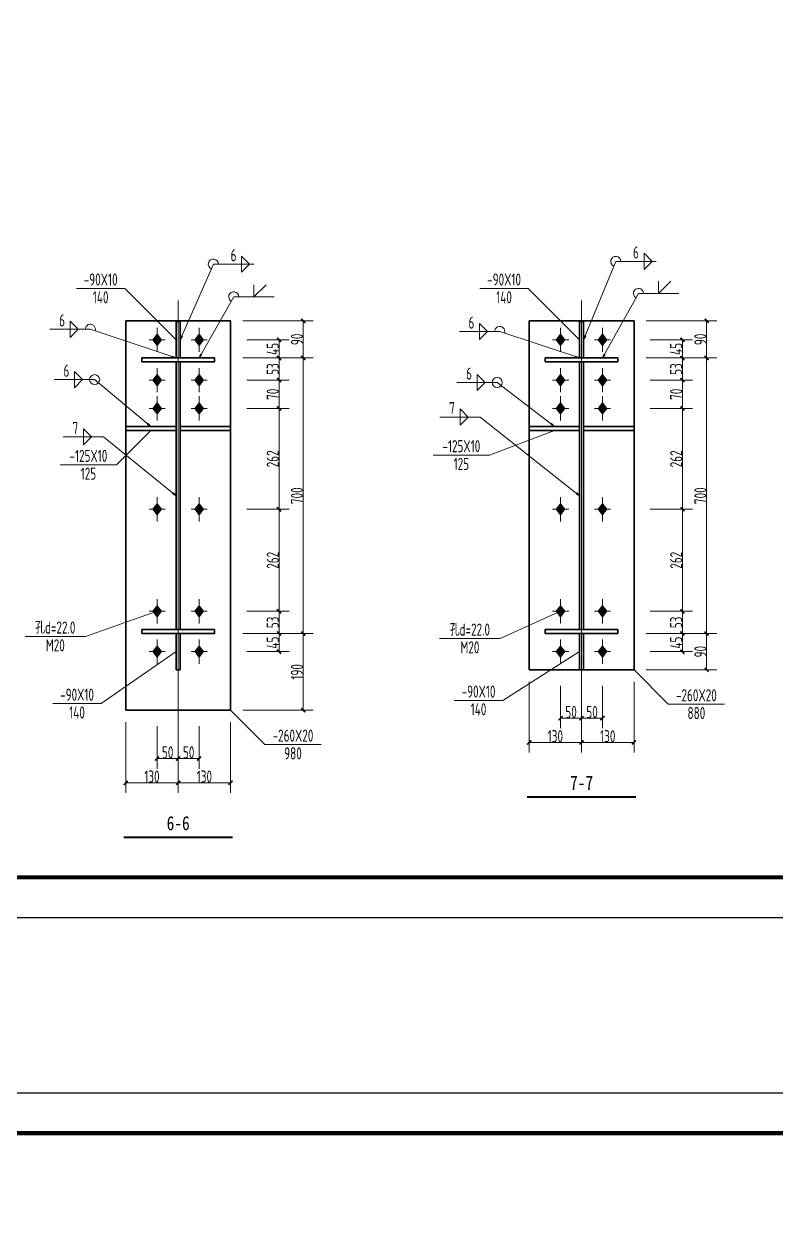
# Model space of a CAD drawing. Extents: x 2303022 to 2899168, y 17226141 to 18257813.
# Drawn here: x 2592593 to 2611229, y 17320104 to 17349985 of the extents above; entities that cross this region are included whole.
import ezdxf
from ezdxf.enums import TextEntityAlignment as Align

# ---------------------------------------------------------------- set-up
doc = ezdxf.new("R2010")
doc.units = 0
doc.header["$LTSCALE"] = 1000
doc.header["$MEASUREMENT"] = 0
doc.linetypes.add('线型6', pattern=[8.75, 5, -1.25, 1.25, -1.25])
for name, color, linetype, lineweight in [('10', 7, 'Continuous', 35), ('20', 2, 'Continuous', 35), ('尺寸标注', 9, 'Continuous', 18), ('焊缝标注', 9, 'Continuous', 18), ('螺栓孔标注', 9, 'Continuous', 18), ('钢板标注', 9, 'Continuous', 18)]:
    doc.layers.add(name, color=color, linetype=linetype, lineweight=lineweight)
doc.layers.add('3T_WOOD', color=21, linetype='Continuous')
doc.layers.add('TK', color=4, linetype='Continuous')
doc.styles.add('FromPkpm', font='Pkpmeng', dxfattribs={"width": 0.7, "bigfont": 'hztxt'})
doc.styles.add('宋体', font='', dxfattribs={"width": 0.8})
doc.styles.get('宋体').set_extended_font_data('SimSun')

# ---------------------------------------------------------------- blocks, each defined once
blk = doc.blocks.new('_ArchTick')
at = {"color": 0, "linetype": 'ByBlock', "const_width": 0.4}
blk.add_lwpolyline([(-0.5, -0.5), (0.5, 0.5)], dxfattribs=at)
blk = doc.blocks.new('GeYuanFrame_66240766', base_point=(20.09, 4.53))
at = {"layer": 'TK'}
blk.add_lwpolyline([(20.09, 4.53), (20.09, 598.53), (1491.09, 598.53), (1491.09, 4.53)], close=True, dxfattribs=at)
at = {"layer": 'TK', "const_width": 1}
blk.add_lwpolyline([(45.09, 588.53), (1481.09, 588.53), (1481.09, 14.53), (45.09, 14.53)], close=True, dxfattribs=at)
blk = doc.blocks.new('GeYuanFrame_52402328', base_point=(20.09, 4.53))
at = {"layer": 'TK'}
blk.add_lwpolyline([(20.09, 4.53), (20.09, 598.53), (1491.09, 598.53), (1491.09, 4.53)], close=True, dxfattribs=at)
at = {"layer": 'TK', "const_width": 1}
blk.add_lwpolyline([(45.09, 588.53), (1481.09, 588.53), (1481.09, 14.53), (45.09, 14.53)], close=True, dxfattribs=at)

msp = doc.modelspace()

# ---------------------------------------------------------------- hatches: boundary and pattern name
at = {"layer": '10'}
for points in [[(2595892.5, 17342291.9), (2595792.5, 17342161.9), (2595892.5, 17342031.9), (2595992.5, 17342161.9)], [(2596932.5, 17342291.9), (2596832.5, 17342161.9), (2596932.5, 17342031.9), (2597032.5, 17342161.9)], [(2605892.5, 17342291.9), (2605792.5, 17342161.9), (2605892.5, 17342031.9), (2605992.5, 17342161.9)], [(2606932.5, 17342291.9), (2606832.5, 17342161.9), (2606932.5, 17342031.9), (2607032.5, 17342161.9)], [(2595892.5, 17341291.9), (2595792.5, 17341161.9), (2595892.5, 17341031.9), (2595992.5, 17341161.9)], [(2596932.5, 17341291.9), (2596832.5, 17341161.9), (2596932.5, 17341031.9), (2597032.5, 17341161.9)], [(2605892.5, 17341291.9), (2605792.5, 17341161.9), (2605892.5, 17341031.9), (2605992.5, 17341161.9)], [(2606932.5, 17341291.9), (2606832.5, 17341161.9), (2606932.5, 17341031.9), (2607032.5, 17341161.9)], [(2595892.5, 17340591.9), (2595792.5, 17340461.9), (2595892.5, 17340331.9), (2595992.5, 17340461.9)], [(2596932.5, 17340591.9), (2596832.5, 17340461.9), (2596932.5, 17340331.9), (2597032.5, 17340461.9)], [(2605892.5, 17340591.9), (2605792.5, 17340461.9), (2605892.5, 17340331.9), (2605992.5, 17340461.9)], [(2606932.5, 17340591.9), (2606832.5, 17340461.9), (2606932.5, 17340331.9), (2607032.5, 17340461.9)], [(2595892.5, 17338091.9), (2595792.5, 17337961.9), (2595892.5, 17337831.9), (2595992.5, 17337961.9)], [(2596932.5, 17338091.9), (2596832.5, 17337961.9), (2596932.5, 17337831.9), (2597032.5, 17337961.9)], [(2605892.5, 17338091.9), (2605792.5, 17337961.9), (2605892.5, 17337831.9), (2605992.5, 17337961.9)], [(2606932.5, 17338091.9), (2606832.5, 17337961.9), (2606932.5, 17337831.9), (2607032.5, 17337961.9)], [(2595892.5, 17335563.6), (2595792.5, 17335433.6), (2595892.5, 17335303.6), (2595992.5, 17335433.6)], [(2596932.5, 17335563.6), (2596832.5, 17335433.6), (2596932.5, 17335303.6), (2597032.5, 17335433.6)], [(2605892.5, 17335563.6), (2605792.5, 17335433.6), (2605892.5, 17335303.6), (2605992.5, 17335433.6)], [(2606932.5, 17335563.6), (2606832.5, 17335433.6), (2606932.5, 17335303.6), (2607032.5, 17335433.6)], [(2595892.5, 17334563.6), (2595792.5, 17334433.6), (2595892.5, 17334303.6), (2595992.5, 17334433.6)], [(2596932.5, 17334563.6), (2596832.5, 17334433.6), (2596932.5, 17334303.6), (2597032.5, 17334433.6)], [(2605892.5, 17334563.6), (2605792.5, 17334433.6), (2605892.5, 17334303.6), (2605992.5, 17334433.6)], [(2606932.5, 17334563.6), (2606832.5, 17334433.6), (2606932.5, 17334303.6), (2607032.5, 17334433.6)]]:
    msp.add_hatch(color=1, dxfattribs=at).paths.add_polyline_path(points)
at = {"layer": '焊缝标注'}
for points in [[(2596462.5, 17342161.9), (2596516.4, 17342247.4), (2596489, 17342259.5)], [(2606462.5, 17342161.9), (2606514.4, 17342248.7), (2606486.6, 17342260.1)], [(2596362.5, 17341711.9), (2596272.4, 17341757.8), (2596262.9, 17341729.3)], [(2596932.5, 17341711.9), (2596994.9, 17341791.5), (2596968.8, 17341806.3)], [(2606362.5, 17341711.9), (2606272.3, 17341757.6), (2606262.9, 17341729.1)], [(2606932.5, 17341711.9), (2606994.2, 17341792), (2606967.9, 17341806.6)], [(2595737.5, 17340011.9), (2595670.3, 17340087.4), (2595651.1, 17340064.3)], [(2605737.5, 17340011.9), (2605667.5, 17340084.8), (2605649.2, 17340061.1)], [(2596362.5, 17338297.8), (2596294.3, 17338372.4), (2596275.4, 17338349.1)], [(2606362.5, 17338297.8), (2606293.5, 17338371.6), (2606274.8, 17338348.1)]]:
    msp.add_hatch(color=256, dxfattribs=at).paths.add_polyline_path(points)

# ---------------------------------------------------------------- linework, layer by layer
at = {"layer": '10', "linetype": '线型6', "lineweight": 18, "ltscale": 100}
for p, q in [((2596412.5, 17332483.6), (2596412.5, 17343133.6)), ((2606412.5, 17333483.6), (2606412.5, 17343133.6))]:
    msp.add_line(p, q, dxfattribs=at)
at = {"layer": '10', "color": 9, "lineweight": 18, "ltscale": 100}
for p, q in [((2595892.5, 17342461.9), (2595892.5, 17341861.9)), ((2596932.5, 17342461.9), (2596932.5, 17341861.9)), ((2605892.5, 17342461.9), (2605892.5, 17341861.9)), ((2606932.5, 17342461.9), (2606932.5, 17341861.9)), ((2596092.5, 17342161.9), (2595692.5, 17342161.9)), ((2597132.5, 17342161.9), (2596732.5, 17342161.9)), ((2606092.5, 17342161.9), (2605692.5, 17342161.9)), ((2607132.5, 17342161.9), (2606732.5, 17342161.9)), ((2595892.5, 17341461.9), (2595892.5, 17340861.9)), ((2596932.5, 17341461.9), (2596932.5, 17340861.9)), ((2605892.5, 17341461.9), (2605892.5, 17340861.9)), ((2606932.5, 17341461.9), (2606932.5, 17340861.9)), ((2596092.5, 17341161.9), (2595692.5, 17341161.9)), ((2597132.5, 17341161.9), (2596732.5, 17341161.9)), ((2606092.5, 17341161.9), (2605692.5, 17341161.9)), ((2607132.5, 17341161.9), (2606732.5, 17341161.9)), ((2595892.5, 17340761.9), (2595892.5, 17340161.9)), ((2596932.5, 17340761.9), (2596932.5, 17340161.9)), ((2605892.5, 17340761.9), (2605892.5, 17340161.9)), ((2606932.5, 17340761.9), (2606932.5, 17340161.9)), ((2596092.5, 17340461.9), (2595692.5, 17340461.9)), ((2597132.5, 17340461.9), (2596732.5, 17340461.9)), ((2606092.5, 17340461.9), (2605692.5, 17340461.9)), ((2607132.5, 17340461.9), (2606732.5, 17340461.9)), ((2595892.5, 17338261.9), (2595892.5, 17337661.9)), ((2596932.5, 17338261.9), (2596932.5, 17337661.9)), ((2605892.5, 17338261.9), (2605892.5, 17337661.9)), ((2606932.5, 17338261.9), (2606932.5, 17337661.9)), ((2596092.5, 17337961.9), (2595692.5, 17337961.9)), ((2597132.5, 17337961.9), (2596732.5, 17337961.9)), ((2606092.5, 17337961.9), (2605692.5, 17337961.9)), ((2607132.5, 17337961.9), (2606732.5, 17337961.9)), ((2595892.5, 17335733.6), (2595892.5, 17335133.6)), ((2596932.5, 17335733.6), (2596932.5, 17335133.6)), ((2605892.5, 17335733.6), (2605892.5, 17335133.6)), ((2606932.5, 17335733.6), (2606932.5, 17335133.6)), ((2596092.5, 17335433.6), (2595692.5, 17335433.6)), ((2597132.5, 17335433.6), (2596732.5, 17335433.6)), ((2606092.5, 17335433.6), (2605692.5, 17335433.6)), ((2607132.5, 17335433.6), (2606732.5, 17335433.6)), ((2595892.5, 17334733.6), (2595892.5, 17334133.6)), ((2596932.5, 17334733.6), (2596932.5, 17334133.6)), ((2605892.5, 17334733.6), (2605892.5, 17334133.6)), ((2606932.5, 17334733.6), (2606932.5, 17334133.6)), ((2596092.5, 17334433.6), (2595692.5, 17334433.6)), ((2597132.5, 17334433.6), (2596732.5, 17334433.6)), ((2606092.5, 17334433.6), (2605692.5, 17334433.6)), ((2607132.5, 17334433.6), (2606732.5, 17334433.6))]:
    msp.add_line(p, q, dxfattribs=at)
at = {"layer": '10', "color": 3, "lineweight": 35, "ltscale": 100}
for p, q in [((2597312.5, 17341711.9), (2595512.5, 17341711.9)), ((2595512.5, 17341711.9), (2595512.5, 17341611.9)), ((2597312.5, 17341611.9), (2597312.5, 17341711.9)), ((2607312.5, 17341711.9), (2605512.5, 17341711.9)), ((2605512.5, 17341711.9), (2605512.5, 17341611.9)), ((2607312.5, 17341611.9), (2607312.5, 17341711.9)), ((2595512.5, 17341611.9), (2597312.5, 17341611.9)), ((2596362.5, 17334983.6), (2596362.5, 17341611.9)), ((2596462.5, 17334983.6), (2596462.5, 17341611.9)), ((2605512.5, 17341611.9), (2607312.5, 17341611.9)), ((2606362.5, 17334983.6), (2606362.5, 17341611.9)), ((2606462.5, 17334983.6), (2606462.5, 17341611.9)), ((2597312.5, 17334983.6), (2595512.5, 17334983.6)), ((2595512.5, 17334983.6), (2595512.5, 17334883.6)), ((2595512.5, 17334883.6), (2597312.5, 17334883.6)), ((2597312.5, 17334883.6), (2597312.5, 17334983.6)), ((2607312.5, 17334983.6), (2605512.5, 17334983.6)), ((2605512.5, 17334983.6), (2605512.5, 17334883.6)), ((2605512.5, 17334883.6), (2607312.5, 17334883.6)), ((2607312.5, 17334883.6), (2607312.5, 17334983.6))]:
    msp.add_line(p, q, dxfattribs=at)
at = {"layer": '10', "color": 1, "linetype": 'Continuous'}
for points in [[(2595892.5, 17342291.9), (2595792.5, 17342161.9), (2595892.5, 17342031.9), (2595992.5, 17342161.9)], [(2596932.5, 17342291.9), (2596832.5, 17342161.9), (2596932.5, 17342031.9), (2597032.5, 17342161.9)], [(2605892.5, 17342291.9), (2605792.5, 17342161.9), (2605892.5, 17342031.9), (2605992.5, 17342161.9)], [(2606932.5, 17342291.9), (2606832.5, 17342161.9), (2606932.5, 17342031.9), (2607032.5, 17342161.9)], [(2595892.5, 17341291.9), (2595792.5, 17341161.9), (2595892.5, 17341031.9), (2595992.5, 17341161.9)], [(2596932.5, 17341291.9), (2596832.5, 17341161.9), (2596932.5, 17341031.9), (2597032.5, 17341161.9)], [(2605892.5, 17341291.9), (2605792.5, 17341161.9), (2605892.5, 17341031.9), (2605992.5, 17341161.9)], [(2606932.5, 17341291.9), (2606832.5, 17341161.9), (2606932.5, 17341031.9), (2607032.5, 17341161.9)], [(2595892.5, 17340591.9), (2595792.5, 17340461.9), (2595892.5, 17340331.9), (2595992.5, 17340461.9)], [(2596932.5, 17340591.9), (2596832.5, 17340461.9), (2596932.5, 17340331.9), (2597032.5, 17340461.9)], [(2605892.5, 17340591.9), (2605792.5, 17340461.9), (2605892.5, 17340331.9), (2605992.5, 17340461.9)], [(2606932.5, 17340591.9), (2606832.5, 17340461.9), (2606932.5, 17340331.9), (2607032.5, 17340461.9)], [(2595892.5, 17338091.9), (2595792.5, 17337961.9), (2595892.5, 17337831.9), (2595992.5, 17337961.9)], [(2596932.5, 17338091.9), (2596832.5, 17337961.9), (2596932.5, 17337831.9), (2597032.5, 17337961.9)], [(2605892.5, 17338091.9), (2605792.5, 17337961.9), (2605892.5, 17337831.9), (2605992.5, 17337961.9)], [(2606932.5, 17338091.9), (2606832.5, 17337961.9), (2606932.5, 17337831.9), (2607032.5, 17337961.9)], [(2595892.5, 17335563.6), (2595792.5, 17335433.6), (2595892.5, 17335303.6), (2595992.5, 17335433.6)], [(2596932.5, 17335563.6), (2596832.5, 17335433.6), (2596932.5, 17335303.6), (2597032.5, 17335433.6)], [(2605892.5, 17335563.6), (2605792.5, 17335433.6), (2605892.5, 17335303.6), (2605992.5, 17335433.6)], [(2606932.5, 17335563.6), (2606832.5, 17335433.6), (2606932.5, 17335303.6), (2607032.5, 17335433.6)], [(2595892.5, 17334563.6), (2595792.5, 17334433.6), (2595892.5, 17334303.6), (2595992.5, 17334433.6)], [(2596932.5, 17334563.6), (2596832.5, 17334433.6), (2596932.5, 17334303.6), (2597032.5, 17334433.6)], [(2605892.5, 17334563.6), (2605792.5, 17334433.6), (2605892.5, 17334303.6), (2605992.5, 17334433.6)], [(2606932.5, 17334563.6), (2606832.5, 17334433.6), (2606932.5, 17334303.6), (2607032.5, 17334433.6)]]:
    msp.add_lwpolyline(points, close=True, dxfattribs=at)
at = {"layer": '10', "lineweight": 35, "ltscale": 100, "const_width": 50}
for points in [[(2605062.5, 17330833.6), (2607762.5, 17330833.6)], [(2595062.5, 17329833.6), (2597762.5, 17329833.6)]]:
    msp.add_lwpolyline(points, dxfattribs=at)
at = {"layer": '20', "lineweight": 35, "ltscale": 100}
for p, q in [((2597712.5, 17342633.6), (2595112.5, 17342633.6)), ((2595112.5, 17342633.6), (2595112.5, 17332983.6)), ((2596462.5, 17342611.9), (2596362.5, 17342611.9)), ((2596362.5, 17342611.9), (2596362.5, 17341711.9)), ((2596462.5, 17341711.9), (2596462.5, 17342611.9)), ((2597712.5, 17332983.6), (2597712.5, 17342633.6)), ((2607712.5, 17342633.6), (2605112.5, 17342633.6)), ((2605112.5, 17342633.6), (2605112.5, 17333983.6)), ((2606462.5, 17342611.9), (2606362.5, 17342611.9)), ((2606362.5, 17342611.9), (2606362.5, 17341711.9)), ((2606462.5, 17341711.9), (2606462.5, 17342611.9)), ((2607712.5, 17333983.6), (2607712.5, 17342633.6)), ((2596362.5, 17341711.9), (2596462.5, 17341711.9)), ((2606362.5, 17341711.9), (2606462.5, 17341711.9)), ((2596362.5, 17340011.9), (2595112.5, 17340011.9)), ((2595112.5, 17340011.9), (2595112.5, 17339911.9)), ((2595112.5, 17339911.9), (2596362.5, 17339911.9)), ((2596362.5, 17339911.9), (2596362.5, 17340011.9)), ((2596462.5, 17340011.9), (2597712.5, 17340011.9)), ((2596462.5, 17339911.9), (2596462.5, 17340011.9)), ((2597712.5, 17339911.9), (2596462.5, 17339911.9)), ((2597712.5, 17340011.9), (2597712.5, 17339911.9)), ((2606362.5, 17340011.9), (2605112.5, 17340011.9)), ((2605112.5, 17340011.9), (2605112.5, 17339911.9)), ((2605112.5, 17339911.9), (2606362.5, 17339911.9)), ((2606362.5, 17339911.9), (2606362.5, 17340011.9)), ((2606462.5, 17340011.9), (2607712.5, 17340011.9)), ((2606462.5, 17339911.9), (2606462.5, 17340011.9)), ((2607712.5, 17339911.9), (2606462.5, 17339911.9)), ((2607712.5, 17340011.9), (2607712.5, 17339911.9)), ((2596362.5, 17334883.6), (2596462.5, 17334883.6)), ((2596362.5, 17333983.6), (2596362.5, 17334883.6)), ((2596462.5, 17334883.6), (2596462.5, 17333983.6)), ((2606362.5, 17334883.6), (2606462.5, 17334883.6)), ((2606362.5, 17333983.6), (2606362.5, 17334883.6)), ((2606462.5, 17334883.6), (2606462.5, 17333983.6)), ((2596462.5, 17333983.6), (2596362.5, 17333983.6)), ((2605112.5, 17333983.6), (2607712.5, 17333983.6)), ((2606462.5, 17333983.6), (2606362.5, 17333983.6)), ((2595112.5, 17332983.6), (2597712.5, 17332983.6))]:
    msp.add_line(p, q, dxfattribs=at)
at = {"layer": '尺寸标注', "linetype": 'Continuous', "lineweight": 18}
for p, q in [((2598012.5, 17342633.6), (2599762.5, 17342633.6)), ((2599512.5, 17341711.9), (2599512.5, 17342633.6)), ((2608012.5, 17342633.6), (2609762.5, 17342633.6)), ((2609512.5, 17341711.9), (2609512.5, 17342633.6)), ((2598112.5, 17342161.9), (2599162.5, 17342161.9)), ((2598912.5, 17341711.9), (2598912.5, 17342161.9)), ((2608112.5, 17342161.9), (2609162.5, 17342161.9)), ((2608912.5, 17341711.9), (2608912.5, 17342161.9)), ((2598012.5, 17341711.9), (2599762.5, 17341711.9)), ((2598012.5, 17341711.9), (2599762.5, 17341711.9)), ((2598112.5, 17341711.9), (2599162.5, 17341711.9)), ((2598112.5, 17341711.9), (2599162.5, 17341711.9)), ((2598912.5, 17341161.9), (2598912.5, 17341711.9)), ((2599512.5, 17334883.6), (2599512.5, 17341711.9)), ((2608012.5, 17341711.9), (2609762.5, 17341711.9)), ((2608012.5, 17341711.9), (2609762.5, 17341711.9)), ((2608112.5, 17341711.9), (2609162.5, 17341711.9)), ((2608112.5, 17341711.9), (2609162.5, 17341711.9)), ((2608912.5, 17341161.9), (2608912.5, 17341711.9)), ((2609512.5, 17334883.6), (2609512.5, 17341711.9)), ((2598112.5, 17341161.9), (2599162.5, 17341161.9)), ((2598112.5, 17341161.9), (2599162.5, 17341161.9)), ((2598912.5, 17340461.9), (2598912.5, 17341161.9)), ((2608112.5, 17341161.9), (2609162.5, 17341161.9)), ((2608112.5, 17341161.9), (2609162.5, 17341161.9)), ((2608912.5, 17340461.9), (2608912.5, 17341161.9)), ((2598112.5, 17340461.9), (2599162.5, 17340461.9)), ((2598112.5, 17340461.9), (2599162.5, 17340461.9)), ((2598912.5, 17337961.9), (2598912.5, 17340461.9)), ((2608112.5, 17340461.9), (2609162.5, 17340461.9)), ((2608112.5, 17340461.9), (2609162.5, 17340461.9)), ((2608912.5, 17337961.9), (2608912.5, 17340461.9)), ((2598112.5, 17337961.9), (2599162.5, 17337961.9)), ((2598112.5, 17337961.9), (2599162.5, 17337961.9)), ((2598912.5, 17335433.6), (2598912.5, 17337961.9)), ((2608112.5, 17337961.9), (2609162.5, 17337961.9)), ((2608112.5, 17337961.9), (2609162.5, 17337961.9)), ((2608912.5, 17335433.6), (2608912.5, 17337961.9)), ((2598112.5, 17335433.6), (2599162.5, 17335433.6)), ((2598112.5, 17335433.6), (2599162.5, 17335433.6)), ((2598912.5, 17334883.6), (2598912.5, 17335433.6)), ((2608112.5, 17335433.6), (2609162.5, 17335433.6)), ((2608112.5, 17335433.6), (2609162.5, 17335433.6)), ((2608912.5, 17334883.6), (2608912.5, 17335433.6)), ((2598012.5, 17334883.6), (2599762.5, 17334883.6)), ((2598012.5, 17334883.6), (2599762.5, 17334883.6)), ((2598112.5, 17334883.6), (2599162.5, 17334883.6)), ((2598112.5, 17334883.6), (2599162.5, 17334883.6)), ((2598912.5, 17334883.6), (2598912.5, 17334433.6)), ((2599512.5, 17332983.6), (2599512.5, 17334883.6)), ((2608012.5, 17334883.6), (2609762.5, 17334883.6)), ((2608012.5, 17334883.6), (2609762.5, 17334883.6)), ((2608112.5, 17334883.6), (2609162.5, 17334883.6)), ((2608112.5, 17334883.6), (2609162.5, 17334883.6)), ((2608912.5, 17334883.6), (2608912.5, 17334433.6)), ((2609512.5, 17333983.6), (2609512.5, 17334883.6)), ((2598112.5, 17334433.6), (2599162.5, 17334433.6)), ((2608112.5, 17334433.6), (2609162.5, 17334433.6)), ((2608012.5, 17333983.6), (2609762.5, 17333983.6)), ((2605112.5, 17333683.6), (2605112.5, 17331933.6)), ((2606412.5, 17333683.6), (2606412.5, 17331933.6)), ((2606412.5, 17333683.6), (2606412.5, 17331933.6)), ((2607712.5, 17333683.6), (2607712.5, 17331933.6)), ((2605892.5, 17333583.6), (2605892.5, 17332533.6)), ((2606412.5, 17333583.6), (2606412.5, 17332533.6)), ((2606412.5, 17333583.6), (2606412.5, 17332533.6)), ((2606932.5, 17333583.6), (2606932.5, 17332533.6)), ((2598012.5, 17332983.6), (2599762.5, 17332983.6)), ((2605892.5, 17332783.6), (2606412.5, 17332783.6)), ((2606412.5, 17332783.6), (2606932.5, 17332783.6)), ((2595112.5, 17332683.6), (2595112.5, 17330933.6)), ((2595892.5, 17332583.6), (2595892.5, 17331533.6)), ((2596412.5, 17332683.6), (2596412.5, 17330933.6)), ((2596412.5, 17332683.6), (2596412.5, 17330933.6)), ((2596412.5, 17332583.6), (2596412.5, 17331533.6)), ((2596412.5, 17332583.6), (2596412.5, 17331533.6)), ((2596932.5, 17332583.6), (2596932.5, 17331533.6)), ((2597712.5, 17332683.6), (2597712.5, 17330933.6)), ((2605112.5, 17332183.6), (2606412.5, 17332183.6)), ((2606412.5, 17332183.6), (2607712.5, 17332183.6)), ((2595892.5, 17331783.6), (2596412.5, 17331783.6)), ((2596412.5, 17331783.6), (2596932.5, 17331783.6)), ((2595112.5, 17331183.6), (2596412.5, 17331183.6)), ((2596412.5, 17331183.6), (2597712.5, 17331183.6))]:
    msp.add_line(p, q, dxfattribs=at)
at = {"layer": '焊缝标注', "lineweight": 18, "ltscale": 100}
for p, q in [((2597984.7, 17344236.5), (2598184.7, 17344036.5)), ((2597984.7, 17344036.5), (2597984.7, 17344236.5)), ((2606462.5, 17342161.9), (2607260.1, 17344105.3)), ((2607260.1, 17344105.3), (2608260.1, 17344105.3)), ((2607960.1, 17344305.3), (2608160.1, 17344105.3)), ((2607960.1, 17344105.3), (2607960.1, 17344305.3)), ((2607960.1, 17343905.3), (2608160.1, 17344105.3)), ((2607960.1, 17344105.3), (2607960.1, 17343905.3)), ((2596462.5, 17342161.9), (2597284.7, 17344036.5)), ((2597284.7, 17344036.5), (2598284.7, 17344036.5)), ((2597984.7, 17343836.5), (2598184.7, 17344036.5)), ((2597984.7, 17344036.5), (2597984.7, 17343836.5)), ((2598289.9, 17343224.9), (2598289.9, 17343524.9)), ((2598289.9, 17343224.9), (2598589.9, 17343524.9)), ((2608321, 17343312.8), (2608321, 17343612.8)), ((2608321, 17343312.8), (2608621, 17343612.8)), ((2596932.5, 17341711.9), (2597789.9, 17343224.9)), ((2597789.9, 17343224.9), (2598789.9, 17343224.9)), ((2606932.5, 17341711.9), (2607821, 17343312.8)), ((2607821, 17343312.8), (2608821, 17343312.8)), ((2593935.1, 17342422.6), (2593735.1, 17342622.6)), ((2593735.1, 17342422.6), (2593735.1, 17342622.6)), ((2594235.1, 17342422.6), (2593235.1, 17342422.6)), ((2593935.1, 17342422.6), (2593735.1, 17342222.6)), ((2593735.1, 17342422.6), (2593735.1, 17342222.6)), ((2596362.5, 17341711.9), (2594235.1, 17342422.6)), ((2604382.7, 17342367.9), (2603382.7, 17342367.9)), ((2604082.7, 17342367.9), (2603882.7, 17342567.9)), ((2603882.7, 17342367.9), (2603882.7, 17342567.9)), ((2604082.7, 17342367.9), (2603882.7, 17342167.9)), ((2603882.7, 17342367.9), (2603882.7, 17342167.9)), ((2606362.5, 17341711.9), (2604382.7, 17342367.9)), ((2594342, 17341174.2), (2593342, 17341174.2)), ((2594042, 17341174.2), (2593842, 17341374.2)), ((2593842, 17341174.2), (2593842, 17341374.2)), ((2594042, 17341174.2), (2593842, 17340974.2)), ((2593842, 17341174.2), (2593842, 17340974.2)), ((2595737.5, 17340011.9), (2594342, 17341174.2)), ((2604322.3, 17341104.3), (2603322.3, 17341104.3)), ((2604022.3, 17341104.3), (2603822.3, 17341304.3)), ((2603822.3, 17341104.3), (2603822.3, 17341304.3)), ((2604022.3, 17341104.3), (2603822.3, 17340904.3)), ((2603822.3, 17341104.3), (2603822.3, 17340904.3)), ((2605737.5, 17340011.9), (2604322.3, 17341104.3)), ((2603900.3, 17340247.9), (2602900.3, 17340247.9)), ((2603600.3, 17340247.9), (2603400.3, 17340447.9)), ((2603400.3, 17340247.9), (2603400.3, 17340447.9)), ((2603600.3, 17340247.9), (2603400.3, 17340047.9)), ((2603400.3, 17340247.9), (2603400.3, 17340047.9)), ((2606362.5, 17338297.8), (2603900.3, 17340247.9)), ((2594265, 17339756.4), (2594065, 17339956.4)), ((2594065, 17339756.4), (2594065, 17339956.4)), ((2594565, 17339756.4), (2593565, 17339756.4)), ((2594265, 17339756.4), (2594065, 17339556.4)), ((2594065, 17339756.4), (2594065, 17339556.4)), ((2596362.5, 17338297.8), (2594565, 17339756.4))]:
    msp.add_line(p, q, dxfattribs=at)
at = {"layer": '焊缝标注', "linetype": 'Continuous'}
for points in [[(2596462.5, 17342161.9), (2596516.4, 17342247.4), (2596489, 17342259.5)], [(2606462.5, 17342161.9), (2606514.4, 17342248.7), (2606486.6, 17342260.1)], [(2596362.5, 17341711.9), (2596272.4, 17341757.8), (2596262.9, 17341729.3)], [(2596932.5, 17341711.9), (2596994.9, 17341791.5), (2596968.8, 17341806.3)], [(2606362.5, 17341711.9), (2606272.3, 17341757.6), (2606262.9, 17341729.1)], [(2606932.5, 17341711.9), (2606994.2, 17341792), (2606967.9, 17341806.6)], [(2595737.5, 17340011.9), (2595670.3, 17340087.4), (2595651.1, 17340064.3)], [(2605737.5, 17340011.9), (2605667.5, 17340084.8), (2605649.2, 17340061.1)], [(2596362.5, 17338297.8), (2596294.3, 17338372.4), (2596275.4, 17338349.1)], [(2606362.5, 17338297.8), (2606293.5, 17338371.6), (2606274.8, 17338348.1)]]:
    msp.add_lwpolyline(points, close=True, dxfattribs=at)
at = {"layer": '焊缝标注', "lineweight": 18, "ltscale": 100}
for centre in [(2594342, 17341174.2), (2604322.3, 17341104.3)]:
    msp.add_circle(centre, 125, dxfattribs=at)
for centre, start, end in [((2597284.7, 17344036.5), 0, 246.32047), ((2607260.1, 17344105.3), 0, 247.68733), ((2597789.9, 17343224.9), 0, 240.46178), ((2607821, 17343312.8), 0, 240.9725), ((2594235.1, 17342422.6), 341.52737, 180), ((2604382.7, 17342367.9), 341.66602, 180)]:
    msp.add_arc(centre, 125, start, end, dxfattribs=at)
at = {"layer": '螺栓孔标注', "lineweight": 18, "ltscale": 100}
for p, q in [((2595892.5, 17335433.6), (2594117.2, 17334810.5)), ((2605892.5, 17335433.6), (2604394.5, 17334760.2)), ((2594117.2, 17334810.5), (2592617.2, 17334810.5)), ((2604394.5, 17334760.2), (2602894.5, 17334760.2))]:
    msp.add_line(p, q, dxfattribs=at)
at = {"layer": '螺栓孔标注', "ltscale": 100, "const_width": 10}
for points in [[(2595897.5, 17335433.6, 1), (2595887.5, 17335433.6, 1)], [(2605897.5, 17335433.6, 1), (2605887.5, 17335433.6, 1)]]:
    msp.add_lwpolyline(points, format="xyb", close=True, dxfattribs=at)
at = {"layer": '钢板标注', "lineweight": 18, "ltscale": 100}
for p, q in [((2595091.3, 17343436.2), (2593891.3, 17343436.2)), ((2596362.5, 17342161.9), (2595091.3, 17343436.2)), ((2605091.3, 17343436.2), (2603891.3, 17343436.2)), ((2606362.5, 17342161.9), (2605091.3, 17343436.2)), ((2595737.5, 17339911.9), (2594887.3, 17339065)), ((2605737.5, 17339911.9), (2604132.7, 17339305.8)), ((2604132.7, 17339305.8), (2602732.7, 17339305.8)), ((2594887.3, 17339065), (2593487.3, 17339065)), ((2596362.5, 17334433.6), (2594505.5, 17333146.4)), ((2606362.5, 17334433.6), (2604457.9, 17333225.2)), ((2607712.5, 17333983.6), (2608558.7, 17333132.8)), ((2594505.5, 17333146.4), (2593305.5, 17333146.4)), ((2604457.9, 17333225.2), (2603257.9, 17333225.2)), ((2608558.7, 17333132.8), (2609958.7, 17333132.8)), ((2597712.5, 17332983.6), (2598558.7, 17332132.8)), ((2598558.7, 17332132.8), (2599958.7, 17332132.8))]:
    msp.add_line(p, q, dxfattribs=at)
at = {"layer": '钢板标注', "ltscale": 100, "const_width": 10}
for points in [[(2596367.5, 17342161.9, 1), (2596357.5, 17342161.9, 1)], [(2606367.5, 17342161.9, 1), (2606357.5, 17342161.9, 1)], [(2595742.5, 17339911.9, 1), (2595732.5, 17339911.9, 1)], [(2605742.5, 17339911.9, 1), (2605732.5, 17339911.9, 1)], [(2596367.5, 17334433.6, 1), (2596357.5, 17334433.6, 1)], [(2606367.5, 17334433.6, 1), (2606357.5, 17334433.6, 1)], [(2607717.5, 17333983.6, 1), (2607707.5, 17333983.6, 1)], [(2597717.5, 17332983.6, 1), (2597707.5, 17332983.6, 1)]]:
    msp.add_lwpolyline(points, format="xyb", close=True, dxfattribs=at)

# ---------------------------------------------------------------- block references
at = {"layer": '3T_WOOD', "xscale": 100, "yscale": 100, "zscale": 100}
for name, p in [('GeYuanFrame_66240766', (2536209.8, 17327837.5)), ('GeYuanFrame_52402328', (2536209.8, 17264101.1))]:
    msp.add_blockref(name, p, dxfattribs=at)
at = {"layer": '尺寸标注', "linetype": 'Continuous', "lineweight": 18, "xscale": 100, "yscale": 100, "zscale": 100}
for p, rotation in [((2599512.5, 17342633.6), 90), ((2609512.5, 17342633.6), 90), ((2598912.5, 17342161.9), 90), ((2608912.5, 17342161.9), 90), ((2598912.5, 17341711.9), 90), ((2598912.5, 17341711.9), 270), ((2599512.5, 17341711.9), 270), ((2599512.5, 17341711.9), 90), ((2608912.5, 17341711.9), 90), ((2608912.5, 17341711.9), 270), ((2609512.5, 17341711.9), 270), ((2609512.5, 17341711.9), 90), ((2598912.5, 17341161.9), 90), ((2598912.5, 17341161.9), 270), ((2608912.5, 17341161.9), 90), ((2608912.5, 17341161.9), 270), ((2598912.5, 17340461.9), 90), ((2598912.5, 17340461.9), 270), ((2608912.5, 17340461.9), 90), ((2608912.5, 17340461.9), 270), ((2598912.5, 17337961.9), 90), ((2598912.5, 17337961.9), 270), ((2608912.5, 17337961.9), 90), ((2608912.5, 17337961.9), 270), ((2598912.5, 17335433.6), 270), ((2598912.5, 17335433.6), 90), ((2608912.5, 17335433.6), 270), ((2608912.5, 17335433.6), 90), ((2598912.5, 17334883.6), 270), ((2598912.5, 17334883.6), 90), ((2599512.5, 17334883.6), 270), ((2599512.5, 17334883.6), 90), ((2608912.5, 17334883.6), 270), ((2608912.5, 17334883.6), 90), ((2609512.5, 17334883.6), 270), ((2609512.5, 17334883.6), 90), ((2598912.5, 17334433.6), 270), ((2608912.5, 17334433.6), 270), ((2609512.5, 17333983.6), 270), ((2599512.5, 17332983.6), 270), ((2605892.5, 17332783.6), 180), ((2606412.5, 17332783.6), 180), ((2605112.5, 17332183.6), 180), ((2606412.5, 17332183.6), 180), ((2595892.5, 17331783.6), 180), ((2596412.5, 17331783.6), 180), ((2595112.5, 17331183.6), 180), ((2596412.5, 17331183.6), 180)]:
    msp.add_blockref('_ArchTick', p, dxfattribs=dict(at, rotation=rotation))
for p in [(2606412.5, 17332783.6), (2606932.5, 17332783.6), (2606412.5, 17332183.6), (2607712.5, 17332183.6), (2596412.5, 17331783.6), (2596932.5, 17331783.6), (2596412.5, 17331183.6), (2597712.5, 17331183.6)]:
    msp.add_blockref('_ArchTick', p, dxfattribs=at)

# ---------------------------------------------------------------- texts
at = {"layer": '10', "lineweight": 25, "style": '宋体', "width": 0.8}
for s, p in [('7-7', (2606412.5, 17331183.6)), ('6-6', (2596412.5, 17330183.6))]:
    msp.add_text(s, height=350, dxfattribs=at).set_placement(p, align=Align.MIDDLE_CENTER)
at = {"layer": '尺寸标注', "linetype": 'Continuous', "lineweight": 18, "char_height": 300, "attachment_point": 5, "rotation": 90, "style": 'FromPkpm'}
for s, insert in [('\\A1;90', (2599357.5, 17342172.8)), ('\\A1;90', (2609357.5, 17342172.8)), ('\\A1;45', (2598757.5, 17341936.9)), ('\\A1;45', (2608757.5, 17341936.9)), ('\\A1;53', (2598757.5, 17341436.9)), ('\\A1;53', (2608757.5, 17341436.9)), ('\\A1;70', (2598757.5, 17340811.9)), ('\\A1;70', (2608757.5, 17340811.9)), ('\\A1;262', (2598757.5, 17339211.9)), ('\\A1;262', (2608757.5, 17339211.9)), ('\\A1;700', (2599357.5, 17338297.8)), ('\\A1;700', (2609357.5, 17338297.8)), ('\\A1;262', (2598757.5, 17336697.8)), ('\\A1;262', (2608757.5, 17336697.8)), ('\\A1;53', (2598757.5, 17335158.6)), ('\\A1;53', (2608757.5, 17335158.6)), ('\\A1;45', (2598757.5, 17334658.6)), ('\\A1;45', (2608757.5, 17334658.6)), ('\\A1;90', (2609357.5, 17334433.6)), ('\\A1;190', (2599357.5, 17333933.6))]:
    msp.add_mtext(s, dxfattribs=dict(at, insert=insert))
at = {"layer": '尺寸标注', "linetype": 'Continuous', "lineweight": 18, "char_height": 300, "attachment_point": 5, "style": 'FromPkpm'}
for s, insert in [('\\A1;50', (2606152.5, 17332938.6)), ('\\A1;50', (2606672.5, 17332938.6)), ('\\A1;130', (2605762.5, 17332338.6)), ('\\A1;130', (2607062.5, 17332338.6)), ('\\A1;50', (2596152.5, 17331938.6)), ('\\A1;50', (2596672.5, 17331938.6)), ('\\A1;130', (2595762.5, 17331338.6)), ('\\A1;130', (2597062.5, 17331338.6))]:
    msp.add_mtext(s, dxfattribs=dict(at, insert=insert))
at = {"layer": '焊缝标注', "lineweight": 25, "style": 'FromPkpm', "width": 0.7}
for s, p in [('6', (2597784.7, 17344106.5)), ('6', (2607760.1, 17344175.3)), ('6', (2593535.1, 17342492.6)), ('6', (2603682.7, 17342437.9)), ('6', (2593642, 17341244.2)), ('6', (2603622.3, 17341174.3)), ('7', (2603200.3, 17340317.9)), ('7', (2593865, 17339826.4))]:
    msp.add_text(s, height=300, dxfattribs=at).set_placement(p, align=Align.CENTER)
at = {"layer": '螺栓孔标注', "lineweight": 25, "style": 'FromPkpm', "width": 0.7}
for p in [(2593367.2, 17334880.5), (2603644.5, 17334830.2)]:
    msp.add_text('孔d=22.0', height=300, dxfattribs=at).set_placement(p, align=Align.CENTER)
for p in [(2593367.2, 17334740.5), (2603644.5, 17334690.2)]:
    msp.add_text('M20', height=300, dxfattribs=at).set_placement(p, align=Align.TOP_CENTER)
at = {"layer": '钢板标注', "lineweight": 25, "style": 'FromPkpm', "width": 0.7}
for s, p in [('-90X10', (2594491.3, 17343506.2)), ('-90X10', (2604491.3, 17343506.2)), ('-125X10', (2603432.7, 17339375.8)), ('-125X10', (2594187.3, 17339135)), ('-90X10', (2593905.5, 17333216.4)), ('-90X10', (2603857.9, 17333295.2)), ('-260X20', (2609258.7, 17333202.8)), ('-260X20', (2599258.7, 17332202.8))]:
    msp.add_text(s, height=300, dxfattribs=at).set_placement(p, align=Align.CENTER)
for s, p in [('140', (2594491.3, 17343366.2)), ('140', (2604491.3, 17343366.2)), ('125', (2594187.3, 17338995)), ('125', (2603432.7, 17339235.8)), ('140', (2593905.5, 17333076.4)), ('140', (2603857.9, 17333155.2)), ('880', (2609258.7, 17333062.8)), ('980', (2599258.7, 17332062.8))]:
    msp.add_text(s, height=300, dxfattribs=at).set_placement(p, align=Align.TOP_CENTER)

doc.saveas('drawing.dxf')
